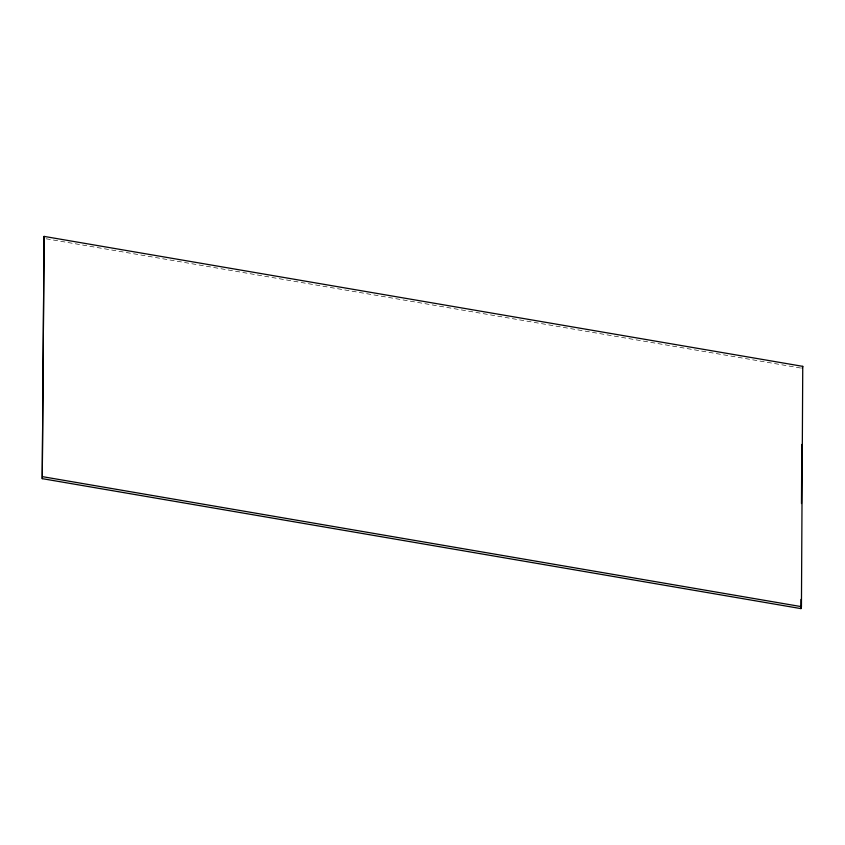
<?xml version="1.0" encoding="UTF-8"?>
<svg xmlns="http://www.w3.org/2000/svg" width="845" height="845" viewBox="0 0 845 845"><rect width="100%" height="100%" fill="white"/><g stroke="black" fill="none" stroke-linecap="round" stroke-linejoin="round"><path stroke-width="0.63" stroke-dasharray="4.22 3.17" d="M46.158 238.786L800.912 368.071"/><path stroke-width="1.27" d="M42.25 478.65L44.088 236.399L802.75 366.35L801.44 606.657L800.912 608.601L42.25 478.65L44.088 236.399M800.912 608.601L800.954 599.411M801.482 503.546L801.799 444.459M802.211 368.293L802.75 366.35M42.789 476.707L801.44 606.657"/></g></svg>
